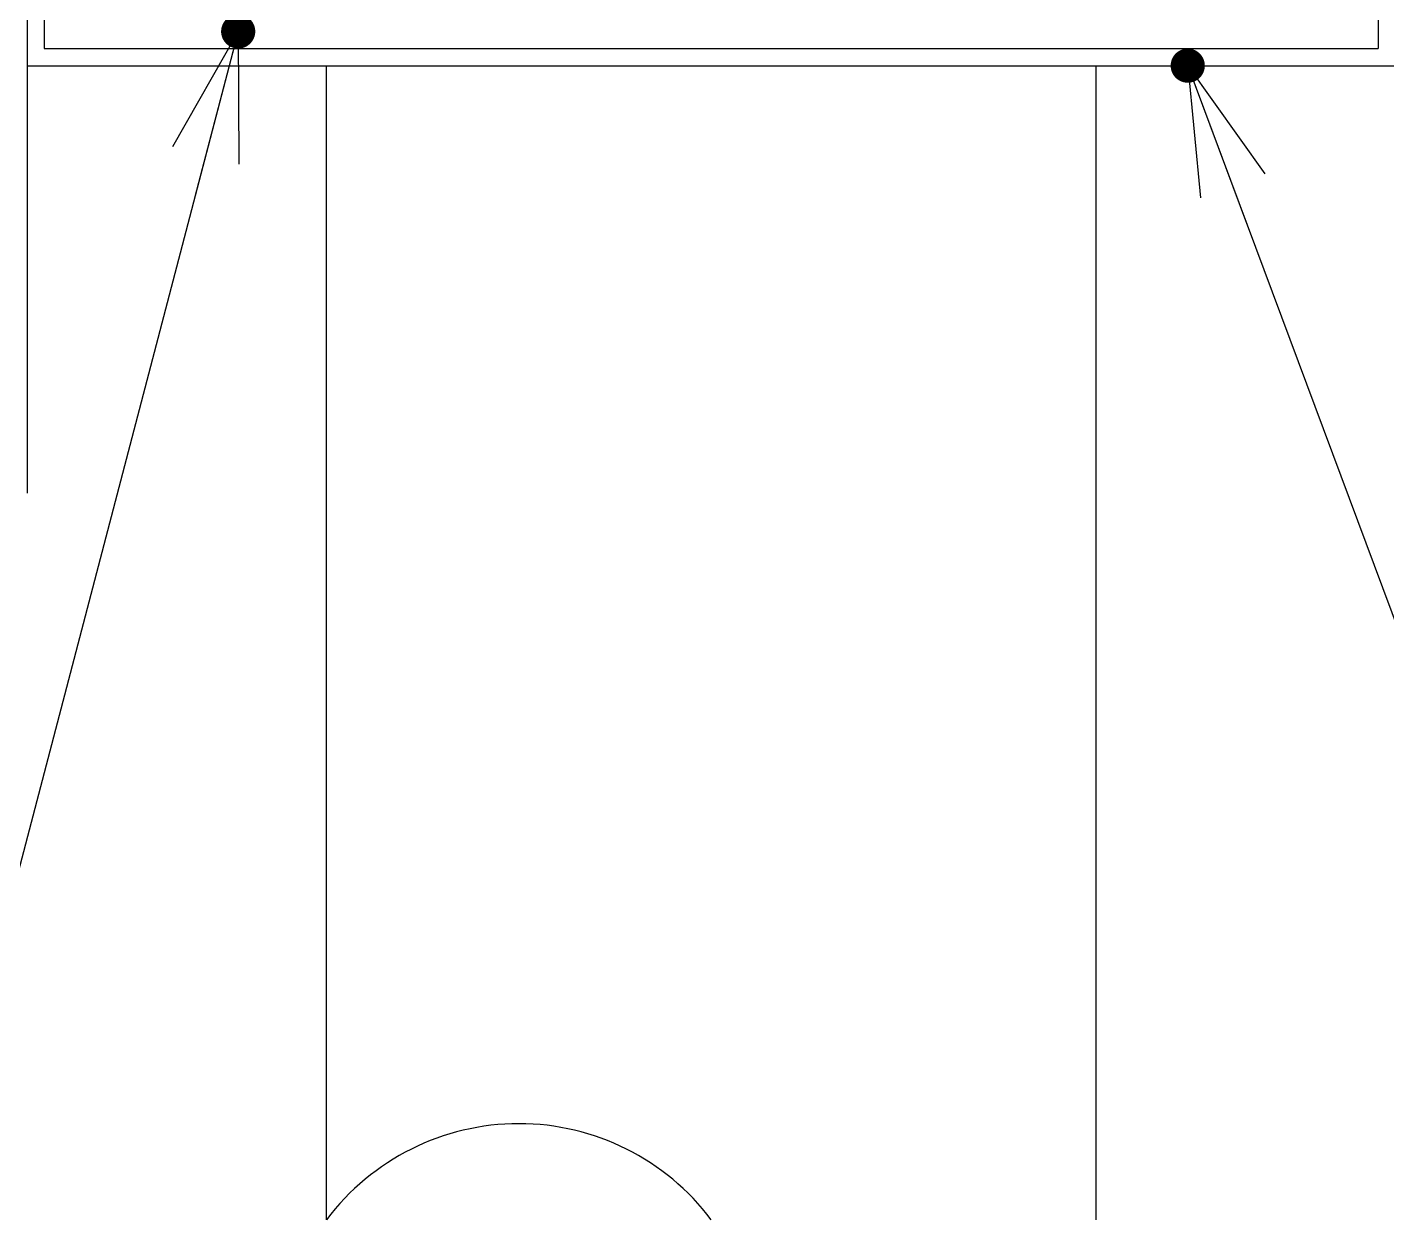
# Model space of a CAD drawing. Extents: x 443 to 1217, y -1921 to -677.
# Drawn here: x 703.35 to 724.53, y -1462.26 to -1443.68 of the extents above; entities that cross this region are included whole.
import ezdxf

# ---------------------------------------------------------------- set-up
doc = ezdxf.new("R2010")
doc.units = 0
doc.header["$MEASUREMENT"] = 0
doc.layers.get('0').update_dxf_attribs({"linetype": 'CONTINUOUS'})
for name, color, linetype in [('2', 2, 'CONTINUOUS'), ('3', 8, 'CONTINUOUS'), ('5', 7, 'CONTINUOUS')]:
    doc.layers.add(name, color=color, linetype=linetype)

msp = doc.modelspace()

# ---------------------------------------------------------------- linework, layer by layer
at = {"color": 7, "linetype": 'Continuous'}
for p, q in [((706.638, -1443.744), (700.573, -1466.907)), ((721.429, -1444.277), (733.194, -1475.824))]:
    msp.add_line(p, q, dxfattribs=at)
at = {"color": 0}
for p, q in [((706.638, -1443.744), (705.614, -1445.541)), ((706.638, -1443.744), (705.963, -1446.321)), ((706.638, -1443.744), (706.65, -1445.812)), ((721.429, -1444.277), (722.629, -1445.962)), ((721.429, -1444.277), (721.626, -1446.336)), ((721.429, -1444.277), (722.36, -1446.773))]:
    msp.add_line(p, q, dxfattribs=at)
at = {"color": 0, "const_width": 0.266}
for points in [[(706.767, -1443.709, 1), (706.51, -1443.779, 1), (706.767, -1443.709)], [(721.506, -1444.168, 1), (721.353, -1444.386, 1), (721.506, -1444.168)]]:
    msp.add_lwpolyline(points, format="xyb", dxfattribs=at)
at = {"layer": '2', "color": 2, "linetype": 'Continuous'}
msp.add_line((703.352, -1430.957), (703.352, -1450.937), dxfattribs=at)
at = {"layer": '3', "color": 3, "linetype": 'Continuous'}
for p, q in [((703.618, -1430.69), (703.618, -1444.01)), ((724.397, -1430.69), (724.397, -1444.01)), ((703.618, -1444.01), (724.397, -1444.01)), ((703.352, -1444.277), (724.664, -1444.277))]:
    msp.add_line(p, q, dxfattribs=at)
at = {"layer": '5', "color": 3, "linetype": 'Continuous'}
for p, q in [((708.014, -1462.259), (708.014, -1444.277)), ((720.002, -1462.259), (720.002, -1444.277))]:
    msp.add_line(p, q, dxfattribs=at)
msp.add_arc((711.011, -1464.507), 3.746, 36.8699, 143.1301, dxfattribs=at)

doc.saveas('drawing.dxf')
